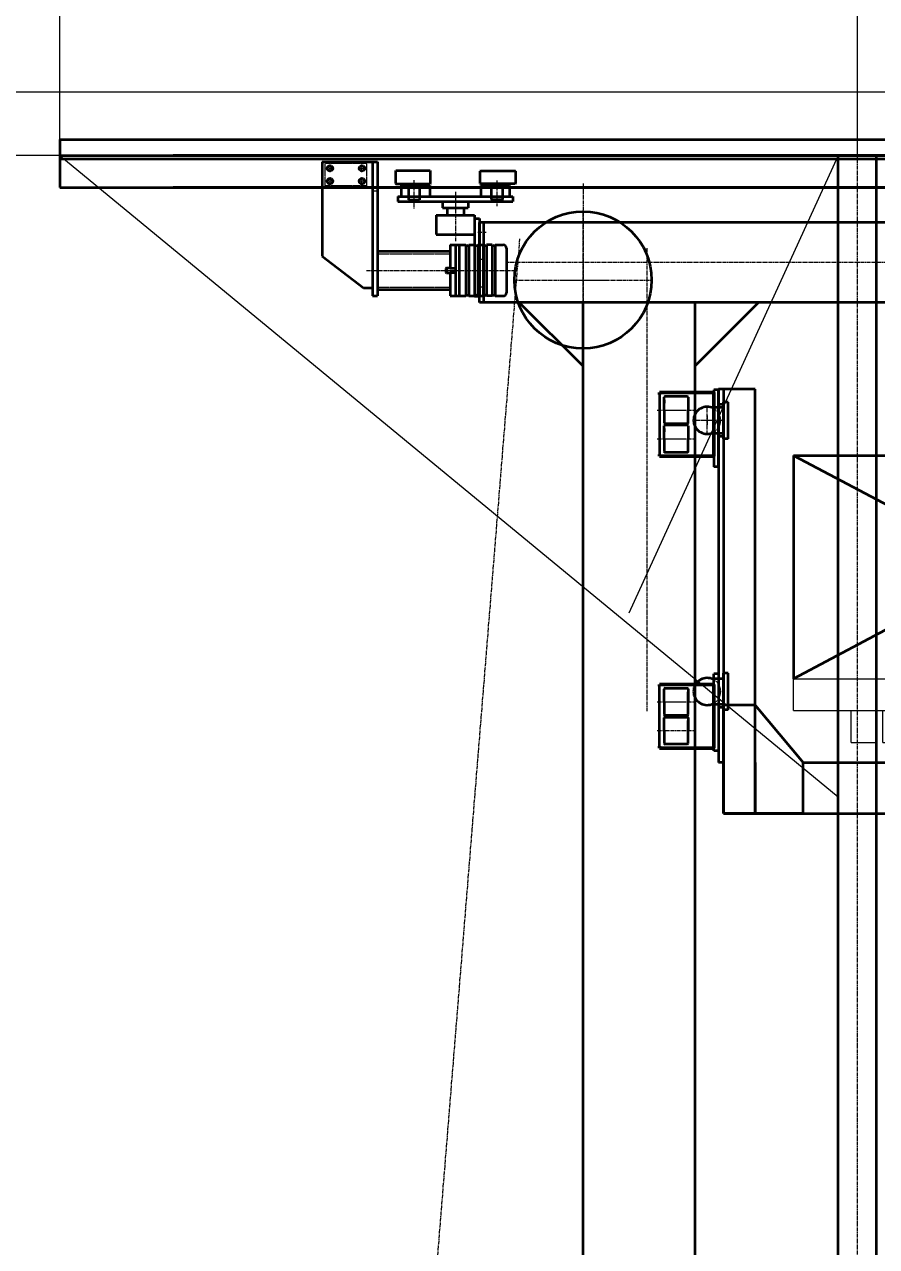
# Model space of a CAD drawing. Header units: millimetres. Extents: x -67280 to 67280, y -47520 to 47520.
# Drawn here: x -46749 to -44078, y 36344 to 40175 of the extents above; entities that cross this region are included whole.
import ezdxf

# ---------------------------------------------------------------- set-up
doc = ezdxf.new("R2010")
doc.units = ezdxf.units.MM
for name, pattern in [('AD_LTYPE6 0.09 mm_1_1_1_1_1_1_1_1_1_1_1_1_1_1_1', [16, 13, -1, 1, -1]), ('点画线', [18, 12, -2, 2, -2]), ('虚线', [2, 1, -1])]:
    doc.linetypes.add(name, pattern=pattern)
doc.layers.get('0').update_dxf_attribs({"lineweight": 35})
for name, color, linetype, lineweight in [('EB0', 7, 'Continuous', 35), ('EB0_1', 7, 'Continuous', 35), ('中心线', 1, 'AD_LTYPE6 0.09 mm_1_1_1_1_1_1_1_1_1_1_1_1_1_1_1', 25), ('中心线层', 1, '点画线', 18), ('尺寸线层', 4, 'Continuous', 18), ('粗实线层', 7, 'Continuous', 35), ('粗实线层_1', 7, 'Continuous', 35), ('细实线层', 3, 'Continuous', 18), ('虚线层', 100, '虚线', 18)]:
    doc.layers.add(name, color=color, linetype=linetype, lineweight=lineweight)
doc.styles.add('标准', font='', dxfattribs={"width": 0.667})
doc.styles.get('标准').set_extended_font_data('宋体')
doc.dimstyles.new('标准', dxfattribs={"dimscale": 160, "dimtxt": 2, "dimasz": 1, "dimexe": 1, "dimexo": 0, "dimgap": 1, "dimtad": 1, "dimdec": 1, "dimdsep": 46, "dimtxsty": '标准', "dimblk": '_CAXARROW', "dimcen": 0, "dimdle": 2, "dimaunit": 1, "dimadec": 0, "dimazin": 2, "dimtfac": 0.707107, "dimtdec": 3, "dimtmove": 0, "dimatfit": 3, "dimfxl": 0, "dimfrac": 2, "dimtolj": 1, "dimarcsym": 0})

# ---------------------------------------------------------------- blocks, each defined once
blk = doc.blocks.new('*X93')
at = {"layer": '尺寸线层', "linetype": 'Continuous', "lineweight": 18}
for points in [[(-48363.8, 39764.1), (-48383.8, 39604.1), (-48343.8, 39604.1)], [(-48363.8, 28564.1), (-48383.8, 28724.1), (-48343.8, 28724.1)]]:
    blk.add_hatch(color=0, dxfattribs=at).paths.add_polyline_path(points, flags=0)
at = {"layer": '尺寸线层', "color": 0}
for p, q in [((-46638, 39764.1), (-48523.8, 39764.1)), ((-45960.3, 28564.1), (-48523.8, 28564.1))]:
    blk.add_line(p, q, dxfattribs=at)
at = {"layer": '尺寸线层', "color": 0, "linetype": 'Continuous', "lineweight": 18}
blk.add_line((-48363.8, 28564.1), (-48363.8, 39764.1), dxfattribs=at)
at = {"layer": '尺寸线层', "color": 0, "insert": (-48683.8, 34164.1), "char_height": 320, "width": 1539.614, "attachment_point": 5, "rotation": 90, "line_spacing_factor": 1.15057, "style": '标准'}
blk.add_mtext('\\T1.1;11200', dxfattribs=at)
blk = doc.blocks.new('_CAXARROW')
blk.add_hatch(color=0).paths.add_polyline_path([(0, 0), (-1, 0.125), (-1, -0.125)], flags=0)
blk = doc.blocks.new('*X115')
at = {"layer": '尺寸线层', "linetype": 'Continuous', "lineweight": 18}
for points in [[(-50467.1, 39964.1), (-50447.1, 39804.1), (-50487.1, 39804.1)], [(-50467.1, 28364.1), (-50447.1, 28524.1), (-50487.1, 28524.1)]]:
    blk.add_hatch(color=0, dxfattribs=at).paths.add_polyline_path(points, flags=0)
at = {"layer": '尺寸线层', "color": 0}
for p, q in [((-48673.3, 39964.1), (-50627.1, 39964.1)), ((-45960.3, 28364.1), (-50627.1, 28364.1))]:
    blk.add_line(p, q, dxfattribs=at)
at = {"layer": '尺寸线层', "color": 0, "linetype": 'Continuous', "lineweight": 18}
blk.add_line((-50467.1, 39964.1), (-50467.1, 28364.1), dxfattribs=at)
at = {"layer": '尺寸线层', "color": 0, "insert": (-50787.1, 34314.1), "char_height": 320, "width": 1539.614, "attachment_point": 5, "rotation": 90, "line_spacing_factor": 1.15057, "style": '标准'}
blk.add_mtext('\\T1.1;11600', dxfattribs=at)
blk = doc.blocks.new('*X1100')
at = {"layer": '尺寸线层', "linetype": 'Continuous', "lineweight": 18}
for points in [[(-46638, 40826.5), (-46478, 40806.5), (-46478, 40846.5)], [(-44138, 40826.5), (-44298, 40806.5), (-44298, 40846.5)]]:
    blk.add_hatch(color=0, dxfattribs=at).paths.add_polyline_path(points, flags=0)
at = {"layer": '尺寸线层', "color": 0}
for p, q in [((-46638, 39814.1), (-46638, 40986.5)), ((-44138, 39767.1), (-44138, 40986.5))]:
    blk.add_line(p, q, dxfattribs=at)
at = {"layer": '尺寸线层', "color": 0, "linetype": 'Continuous', "lineweight": 18}
blk.add_line((-44138, 40826.5), (-46638, 40826.5), dxfattribs=at)
at = {"layer": '尺寸线层', "color": 0, "insert": (-45388, 41146.5), "char_height": 320, "width": 1243.644, "attachment_point": 5, "line_spacing_factor": 1.15057, "style": '标准'}
blk.add_mtext('\\T1.1;2500', dxfattribs=at)
blk = doc.blocks.new('*X1227')
at = {"layer": 'EB0_1'}
blk.add_circle((261.529113, 218), 215, dxfattribs=at)
at = {"layer": '中心线层', "linetype": '点画线', "lineweight": 18}
for p, q in [((261.529113, 0), (261.529113, 436)), ((43.529113, 218), (479.529113, 218))]:
    blk.add_line(p, q, dxfattribs=at)
blk = doc.blocks.new('*X1286')
at = {"layer": 'EB0'}
for p, q in [((-170, 163), (-80, 163)), ((-80, 163), (-170, 163)), ((-170, 163), (-170, 129)), ((-170, 163), (-170, 129)), ((-80, 163), (-80, 129)), ((-80, 163), (-80, 129)), ((80, 163), (170, 163)), ((80, 163), (80, 129)), ((170, 163), (170, 129)), ((-180, 129), (-180, 113)), ((-180, 129), (180, 129)), ((180, 129), (180, 113)), ((-180, 113), (180, 113)), ((-40, 113), (-40, 93)), ((-40, 93), (40, 93)), ((-26, 93), (-26, 70)), ((26, 93), (26, 70)), ((40, 113), (40, 93)), ((-60, 70), (60, 70)), ((-60, 70), (-60, 10)), ((-60, 70), (-60, 10)), ((60, 70), (60, -184)), ((60, 60), (76, 60)), ((76, 60), (76, -184)), ((-60, 10), (60, 10)), ((60, -184), (76, -184))]:
    blk.add_line(p, q, dxfattribs=at)
at = {"layer": '中心线层'}
for p, q in [((-130, 179.6), (-130, 91.2)), ((130, 178.7), (130, 98.9)), ((0, 143.7), (0, -11.5))]:
    blk.add_line(p, q, dxfattribs=at)
blk = doc.blocks.new('*X1287')
at = {"layer": 'EB0'}
blk.add_line((-13.8, -4.9), (13.8, -4.9), dxfattribs=at)
at = {"layer": 'EB0_1'}
for p, q in [((-51, 91.7), (-52, 90.7)), ((-52, 52), (-52, 90.7)), ((-51, 91.7), (57, 91.7)), ((58, 90.7), (57, 91.7)), ((58, 90.7), (58, 52)), ((-52, 52), (-51, 51)), ((29.2, 51), (-51, 51)), ((-23.2, 51), (-23.2, 49.4)), ((-23.2, 49.4), (29.2, 49.4)), ((-19.5, 49.4), (-19.5, 46.5)), ((-19.5, 46.5), (-19.1, 45)), ((25.1, 45), (-19.1, 45)), ((-17.5, 44), (-17.5, 1.5)), ((17.5, 44), (17.5, 1.5)), ((57, 51), (24.2, 51)), ((25.5, 46.5), (25.1, 45)), ((25.5, 49.4), (25.5, 46.5)), ((29.2, 51), (29.2, 49.4)), ((58, 52), (57, 51)), ((-17.5, 1.5), (-17.1, 0)), ((17.1, 0), (-17.1, 0)), ((-13.8, 0), (-13.8, -4.9)), ((13.8, 0), (13.8, -4.9)), ((17.5, 1.5), (17.1, 0))]:
    blk.add_line(p, q, dxfattribs=at)
for centre, start, end in [((-18.5, 44), 0, 90), ((18.5, 44), 90, 180)]:
    blk.add_arc(centre, 1, start, end, dxfattribs=at)
blk = doc.blocks.new('*X1288')
at = {"layer": 'EB0'}
blk.add_line((-13.8, -4.9), (13.8, -4.9), dxfattribs=at)
at = {"layer": 'EB0_1'}
for p, q in [((-58, 90.7), (-57, 91.7)), ((-58, 90.7), (-58, 52)), ((51, 91.7), (-57, 91.7)), ((22, 91.7), (-28, 91.7)), ((51, 91.7), (52, 90.7)), ((52, 52), (52, 90.7)), ((-58, 52), (-57, 51)), ((-57, 51), (-24.2, 51)), ((-29.2, 51), (-29.2, 49.4)), ((-29.2, 51), (51, 51)), ((23.2, 49.4), (-29.2, 49.4)), ((-25.5, 49.4), (-25.5, 46.5)), ((-25.5, 46.5), (-25.1, 45)), ((-25.1, 45), (19.1, 45)), ((-17.5, 44), (-17.5, 1.5)), ((17.5, 44), (17.5, 1.5)), ((19.5, 46.5), (19.1, 45)), ((19.5, 49.4), (19.5, 46.5)), ((23.2, 51), (23.2, 49.4)), ((52, 52), (51, 51)), ((-17.5, 1.5), (-17.1, 0)), ((-17.1, 0), (17.1, 0)), ((-13.8, 0), (-13.8, -4.9)), ((13.8, 0), (13.8, -4.9)), ((17.5, 1.5), (17.1, 0))]:
    blk.add_line(p, q, dxfattribs=at)
for centre, start, end in [((-18.5, 44), 0, 90), ((18.5, 44), 90, 180)]:
    blk.add_arc(centre, 1, start, end, dxfattribs=at)
blk = doc.blocks.new('*X1301')
at = {"layer": 'EB0'}
for p, q in [((0, 0), (0, 340)), ((100, 340), (0, 340)), ((100, 340), (250, 160)), ((250, 0), (250, 160)), ((250, 0), (0, 0))]:
    blk.add_line(p, q, dxfattribs=at)
blk = doc.blocks.new('*X1303')
at = {"layer": 'EB0'}
for p, q in [((0, 900), (1320, 900)), ((1320, 900), (0, 200)), ((0, 900), (1320, 200)), ((0, 900), (0, 200)), ((1320, 900), (1320, 200))]:
    blk.add_line(p, q, dxfattribs=at)
at = {"layer": 'EB0', "linetype": 'Continuous', "lineweight": 18}
for p, q in [((0, 100), (0, 200)), ((0, 200), (1320, 200)), ((1320, 100), (1320, 200)), ((0, 100), (1320, 100)), ((180, 0), (180, 100)), ((260, 0), (260, 100)), ((280, 0), (280, 100)), ((360, 0), (360, 100)), ((620, 0), (620, 100)), ((700, 0), (700, 100)), ((960, 0), (960, 100)), ((1040, 0), (1040, 100)), ((1060, 0), (1060, 100)), ((1140, 0), (1140, 100)), ((180, 0), (260, 0)), ((280, 0), (360, 0)), ((620, 0), (700, 0)), ((1040, 0), (960, 0)), ((1060, 0), (1140, 0))]:
    blk.add_line(p, q, dxfattribs=at)
blk = doc.blocks.new('*X1304')
at = {"layer": '粗实线层'}
for p, q in [((-15, 0), (-15, 115)), ((0, 115), (-15, 115)), ((0, 0), (0, 115)), ((0, 0), (-15, 0))]:
    blk.add_line(p, q, dxfattribs=at)
blk = doc.blocks.new('*X1306')
at = {"layer": '粗实线层'}
for p, q in [((-15, 0), (-15, 115)), ((0, 115), (-15, 115)), ((0, 0), (0, 115)), ((0, 0), (-15, 0))]:
    blk.add_line(p, q, dxfattribs=at)
blk = doc.blocks.new('*X1214')
at = {"layer": 'EB0'}
for p, q in [((3805, 10887.5), (-885, 10887.5)), ((3805, 10887.5), (-885, 10887.5)), ((3805, 10787.5), (-885, 10787.5)), ((3805, 10787.5), (-885, 10787.5)), ((76, 10427.5), (76, 10677.5)), ((88, 10677.5), (76, 10677.5)), ((1422.6, 10677.5), (88, 10677.5)), ((88, 10677.5), (88, 10427.5)), ((88, 10427.5), (76, 10427.5)), ((1422.6, 10427.5), (88, 10427.5)), ((400, 10227.5), (200, 10427.5)), ((400, 407.5), (400, 10427.5)), ((750, 10427.5), (400, 10427.5)), ((750, 10427.5), (750, 407.4)), ((750, 10227.5), (950, 10427.5))]:
    blk.add_line(p, q, dxfattribs=at)
at = {"layer": 'EB0', "linetype": 'Continuous', "lineweight": 50}
for p, q in [((640, 10145), (640, 10139)), ((810, 10145), (640, 10145)), ((810, 10145), (810, 9945)), ((640, 9951), (640, 9945)), ((810, 9945), (640, 9945)), ((640, 9224), (640, 9230)), ((810, 9230), (640, 9230)), ((810, 9030), (810, 9230)), ((640, 9030), (640, 9036)), ((810, 9030), (640, 9030))]:
    blk.add_line(p, q, dxfattribs=at)
at = {"layer": 'EB0', "linetype": '虚线', "lineweight": 18}
blk.add_line((940, 8970), (940, 8984.1), dxfattribs=at)
at = {"layer": '中心线', "linetype": '点画线', "lineweight": 18}
for p, q in [((-308.9, 4299.2), (202.3, 10626.2)), ((599.8, 10597.5), (599.8, 9145.4))]:
    blk.add_line(p, q, dxfattribs=at)
at = {"layer": '中心线层'}
for p, q in [((400, 10800.2), (400, 10394.8)), ((400, 10800.2), (400, 10394.8)), ((96.8, 10646.5), (70.2, 10646.5)), ((92.7, 10561.5), (71.4, 10561.5)), ((71.4, 10476.5), (92.7, 10476.5)), ((632.4, 10090), (658.4, 10090)), ((726.3, 10090), (752.3, 10090)), ((789, 10012), (789, 10103)), ((834.5, 10057.5), (743.5, 10057.5)), ((804.5, 10057.5), (773.5, 10057.5)), ((789, 10073), (789, 10042)), ((843, 10057), (822, 10057)), ((632.4, 10000), (658.4, 10000)), ((726.3, 10000), (752.3, 10000)), ((632.4, 9175), (658.4, 9175)), ((726.3, 9175), (752.3, 9175)), ((632.4, 9085), (658.4, 9085)), ((726.3, 9085), (752.3, 9085))]:
    blk.add_line(p, q, dxfattribs=at)
at = {"layer": '中心线层', "linetype": '点画线', "lineweight": 18}
for p, q in [((3316, 10552.5), (160.9, 10552.5)), ((331.8, 10497.5), (475.2, 10497.5)), ((400, 10459.5), (400, 10535.5)), ((657, 10090), (727, 10090)), ((657, 10090), (727, 10090)), ((669.5, 10090), (714.5, 10090)), ((669.5, 10090), (714.5, 10090)), ((657, 10000), (727, 10000)), ((657, 10000), (727, 10000)), ((669.5, 10000), (714.5, 10000)), ((669.5, 10000), (714.5, 10000)), ((657, 9175), (727, 9175)), ((657, 9175), (727, 9175)), ((669.5, 9175), (714.5, 9175)), ((669.5, 9175), (714.5, 9175)), ((715.2, 9175), (714.5, 9175)), ((715.2, 9175), (714.5, 9175)), ((714.5, 9175), (715.2, 9175)), ((714.5, 9175), (715.2, 9175)), ((714.5, 9175), (715.2, 9175)), ((714.5, 9175), (715.2, 9175)), ((657, 9085), (727, 9085)), ((657, 9085), (727, 9085))]:
    blk.add_line(p, q, dxfattribs=at)
at = {"layer": '粗实线层'}
for p, q in [((825, 10153), (810, 10153)), ((810, 10153), (810, 9962)), ((825, 9962), (825, 10153)), ((640, 10128.5), (640, 9961.5)), ((654.5, 10090), (654.5, 10130)), ((654.5, 10121.6), (654.5, 10111.2)), ((654.5, 10121.6), (654.5, 10121.6)), ((727, 10132.5), (657, 10132.5)), ((729.5, 10130), (729.5, 10090)), ((729.5, 10121.6), (729.5, 10090)), ((729.5, 10121.6), (729.5, 10121.6)), ((654.5, 10090), (654.5, 10050)), ((729.5, 10050), (729.5, 10090)), ((840, 10097.5), (803.4, 10097.5)), ((840, 10017.5), (840, 10097.5)), ((654.5, 10000), (654.5, 10040)), ((657, 10047.5), (727, 10047.5)), ((727, 10042.5), (657, 10042.5)), ((729.5, 10040), (729.5, 10000)), ((654.5, 10031.6), (654.5, 10021.2)), ((654.5, 10031.6), (654.5, 10031.6)), ((654.5, 10000), (654.5, 9960)), ((729.5, 10031.6), (729.5, 10000)), ((729.5, 10031.6), (729.5, 10031.6)), ((729.5, 9960), (729.5, 10000)), ((803.4, 10017.5), (840, 10017.5)), ((640, 9961.5), (640, 9951.5)), ((729.5, 9968.3), (729.5, 9968.3)), ((810, 9962), (810, 9912)), ((825, 9912), (825, 9962)), ((657, 9957.5), (727, 9957.5)), ((825, 9912), (810, 9912)), ((840, 9247.5), (803.4, 9247.5)), ((825, 9263), (810, 9263)), ((810, 9213), (810, 9263)), ((825, 9263), (825, 9213)), ((840, 9167.5), (840, 9247.5)), ((640, 9213.5), (640, 9223.5)), ((640, 9046.5), (640, 9213.5)), ((654.5, 9175), (654.5, 9215)), ((654.5, 9175), (654.5, 9206.6)), ((654.5, 9206.6), (654.5, 9206.6)), ((657, 9217.5), (727, 9217.5)), ((729.5, 9215), (729.5, 9175)), ((729.5, 9175), (729.5, 9206.6)), ((729.5, 9206.6), (729.5, 9206.6)), ((810, 9022), (810, 9213)), ((825, 9213), (825, 9022)), ((654.5, 9175), (654.5, 9135)), ((729.5, 9135), (729.5, 9175)), ((729.5, 9143.3), (729.5, 9175)), ((803.4, 9167.5), (840, 9167.5)), ((654.5, 9085), (654.5, 9125)), ((727, 9132.5), (657, 9132.5)), ((657, 9127.5), (727, 9127.5)), ((729.5, 9143.3), (729.5, 9143.3)), ((729.5, 9125), (729.5, 9085)), ((654.5, 9085), (654.5, 9045)), ((729.5, 9085), (729.5, 9116.6)), ((729.5, 9116.6), (729.5, 9116.6)), ((729.5, 9045), (729.5, 9085)), ((640, 9036.5), (640, 9046.5)), ((727, 9042.5), (657, 9042.5)), ((825, 9022), (810, 9022)), ((940, 8985), (940, 8825)), ((1090, 8985), (1845, 8985)), ((940, 8825), (1040, 8825)), ((1040, 8825), (2400, 8825))]:
    blk.add_line(p, q, dxfattribs=at)
for centre, radius, start, end in [((657, 10130), 2.5, 90, 180), ((727, 10130), 2.5, 0, 90), ((789, 10057.5), 42.5, 70.2501, 180), ((657, 10050), 2.5, 180, 270), ((657, 10040), 2.5, 90, 180), ((727, 10050), 2.5, 270, 0.001), ((727, 10040), 2.5, 0, 90), ((789, 10057.5), 42.5, 180, 289.7499), ((657, 9960), 2.5, 180, 270), ((727, 9960), 2.5, 270, 0.001), ((789, 9207.5), 42.5, 70.2501, 180), ((657, 9215), 2.5, 90, 180), ((727, 9215), 2.5, 359.9999, 90), ((789, 9207.5), 42.5, 180, 289.7499), ((657, 9135), 2.5, 180, 270), ((657, 9125), 2.5, 90, 180), ((727, 9135), 2.5, 270, 360), ((727, 9125), 2.5, 359.9999, 90), ((657, 9045), 2.5, 180, 270), ((727, 9045), 2.5, 270, 360)]:
    blk.add_arc(centre, radius, start, end, dxfattribs=at)
at = {"layer": '粗实线层_1'}
for p, q in [((840, 10155), (825, 10155)), ((825, 10155), (825, 8985)), ((840, 10155), (840, 8825)), ((940, 10155), (840, 10155)), ((840, 10155), (840, 8985)), ((940, 8825), (940, 10155)), ((640, 10145), (640, 9945)), ((840, 10107), (825, 10107)), ((840, 10007), (825, 10007)), ((825, 9415), (825, 9395)), ((640, 9030), (640, 9230)), ((840, 9157), (825, 9157)), ((840, 8985), (825, 8985)), ((840, 8825), (940, 8825))]:
    blk.add_line(p, q, dxfattribs=at)
at = {"layer": '虚线层', "linetype": '虚线', "lineweight": 18}
blk.add_line((825, 9395), (825, 9390), dxfattribs=at)
at = {"layer": '虚线层'}
blk.add_line((845, 8825), (935, 8825), dxfattribs=at)
at = {"layer": '虚线层', "linetype": '虚线', "lineweight": 18}
for centre, start, end in [((789, 10057.5), 360, 70.2501), ((789, 10057.5), 289.7499, 360), ((789, 9207.5), 360, 70.2501), ((789, 9207.5), 289.7499, 360)]:
    blk.add_arc(centre, 42.5, start, end, dxfattribs=at)
at = {"layer": 'EB0'}
blk.add_blockref('*X1303', (1060, 9047.5), dxfattribs=at)
at = {"layer": '尺寸线层'}
for name, p in [('*X1288', (-130, 10748.5)), ('*X1286', (0, 10630.5)), ('*X1287', (130, 10748.5)), ('*X1301', (840, 8825))]:
    blk.add_blockref(name, p, dxfattribs=at)
at = {"layer": '粗实线层'}
blk.add_blockref('*X1227', (138.5, 10279.5), dxfattribs=at)
at = {"layer": '粗实线层_1'}
for name, p in [('*X1306', (855, 10000)), ('*X1304', (855, 9150))]:
    blk.add_blockref(name, p, dxfattribs=at)
blk = doc.blocks.new('*X1332')
at = {"layer": 'EB0'}
for p, q in [((-126.8, 75.7), (-109.8, 75.7)), ((-126.8, 75.7), (-126.8, -84.3)), ((-114.8, 75.7), (-114.8, -84.3)), ((-111.8, 75.7), (-94.3, 75.7)), ((-94.3, 75.7), (-94.3, -84.3)), ((-84.3, 75.7), (-84.3, -84.3)), ((-84.3, 75.7), (-66.8, 75.7)), ((-66.8, 75.7), (-66.8, -84.3)), ((-56.8, 75.7), (-56.8, -84.3)), ((-56.8, 75.7), (-39.3, 75.7)), ((-39.3, 75.7), (-39.3, -84.3)), ((-11.8, 75.7), (-29.3, 75.7)), ((-29.3, 75.7), (-29.3, -84.3)), ((-11.8, 75.7), (-11.8, -84.3)), ((-1.8, 75.7), (-1.8, -84.3)), ((-1.8, 75.7), (23.2, 75.7)), ((33.2, 65.7), (33.2, -74.3)), ((-126.8, -84.3), (-109.8, -84.3)), ((-111.8, -84.3), (-94.3, -84.3)), ((-84.3, -84.3), (-66.8, -84.3)), ((-56.8, -84.3), (-39.3, -84.3)), ((-11.8, -84.3), (-29.3, -84.3)), ((-1.8, -84.3), (23.2, -84.3))]:
    blk.add_line(p, q, dxfattribs=at)
for centre, radius, start, end in [((-89.3, 81), 7.25, 226.3972, 313.6028), ((-61.8, 81), 7.25, 226.3972, 313.6028), ((-34.3, 81), 7.25, 226.3972, 313.6028), ((-6.8, 81), 7.25, 226.3972, 313.6028), ((23.2, 65.7), 10, 0, 90), ((23.2, -74.3), 10, 270, 360), ((-89.3, -89.5), 7.25, 46.3972, 133.6028), ((-61.8, -89.5), 7.25, 46.3972, 133.6028), ((-34.3, -89.5), 7.25, 46.3972, 133.6028), ((-6.8, -89.5), 7.25, 46.3972, 133.6028)]:
    blk.add_arc(centre, radius, start, end, dxfattribs=at)
at = {"layer": '中心线层', "linetype": '点画线', "lineweight": 18}
blk.add_line((-166.3, -4.3), (55.5, -4.3), dxfattribs=at)
blk = doc.blocks.new('*X1331')
at = {"layer": 'EB0'}
for p, q in [((-578, 340), (-404, 340)), ((-578, 340), (-578, 45)), ((-420, 340), (-420, -80)), ((-404, 340), (-404, 260)), ((-404, 260), (-404, -80)), ((-176, 80), (-176, 7)), ((-176, 80), (-160, 80)), ((-160, 80), (-160, -80)), ((-578, 45), (-448, -55)), ((-404, 60), (-176, 60)), ((-188, 8), (-190, 6)), ((-190, 6), (-190, -6)), ((-188, 8), (-188, -8)), ((-188, 8), (-176, 8)), ((-176, 7), (-160, 7)), ((-188, -8), (-190, -6)), ((-188, -8), (-176, -8)), ((-176, -6.9), (-176, -80)), ((-176, -6.9), (-160, -6.9)), ((-448, -55), (-420, -55)), ((-404, -60), (-176, -60)), ((-420, -80), (-404, -80)), ((-176, -80), (-160, -80))]:
    blk.add_line(p, q, dxfattribs=at)
for centre in [(-553, 320), (-453, 320), (-553, 280), (-453, 280)]:
    blk.add_circle(centre, 8.75, dxfattribs=at)
at = {"layer": '中心线层', "linetype": '点画线', "lineweight": 18}
for p, q in [((-541.2, 320), (-564.7, 320)), ((-553, 308.2), (-553, 331.7)), ((-441.2, 320), (-464.7, 320)), ((-453, 308.2), (-453, 331.7)), ((-541.2, 280), (-564.7, 280)), ((-553, 268.2), (-553, 291.7)), ((-441.2, 280), (-464.7, 280)), ((-453, 268.2), (-453, 291.7)), ((-438.3, 0), (-156.2, 0))]:
    blk.add_line(p, q, dxfattribs=at)
at = {"layer": '细实线层'}
for p, q in [((-188, 7), (-176, 7)), ((-176, 8), (-160, 8)), ((-188, -6.9), (-176, -6.9)), ((-176, -8), (-160, -8))]:
    blk.add_line(p, q, dxfattribs=at)
at = {"layer": '虚线层'}
for p, q in [((-438, 335), (-568, 335)), ((-568, 265), (-568, 335)), ((-438, 265), (-438, 335)), ((-438, 265), (-568, 265)), ((-420, 250), (-404, 250)), ((-404, 52), (-176, 52)), ((-404, -52), (-176, -52))]:
    blk.add_line(p, q, dxfattribs=at)
at = {"layer": '尺寸线层'}
blk.add_blockref('*X1332', (-33.2, 4.3), dxfattribs=at)

msp = doc.modelspace()

# ---------------------------------------------------------------- linework, layer by layer
at = {"layer": 'EB0'}
for p, q in [((-46637.969, 39814.126), (19032.031, 39814.126)), ((-46637.969, 39814.126), (-46637.969, 39764.126)), ((-46637.969, 39764.126), (19032.031, 39764.126)), ((-46637.969, 39764.126), (-46637.969, 39664.126)), ((-44197.969, 28564.126), (-44197.969, 39764.126)), ((-44077.969, 28564.126), (-44077.969, 39764.126))]:
    msp.add_line(p, q, dxfattribs=at)
at = {"layer": '中心线层'}
msp.add_line((-44137.969, 28561.126), (-44137.969, 39767.126), dxfattribs=at)
at = {"layer": '尺寸线层'}
for p, q in [((-49633.343, 39964.126), (19032.031, 39964.126)), ((-46637.969, 39764.126), (-44197.969, 37753.703)), ((-44197.969, 39764.126), (-44853.948, 38330.023)), ((-44197.969, 28564.126), (-44197.969, 39764.126))]:
    msp.add_line(p, q, dxfattribs=at)

# ---------------------------------------------------------------- dimensions: what is measured, and where the dimension line sits
dim = msp.add_linear_dim(base=(-46637.969, 40826.518), p1=(-44137.969, 39767.126), p2=(-46637.969, 39814.126), dimstyle='标准', override={"dimsah": 1, "dimtfill": 1, "dimtzin": 8}, dxfattribs=at)
dim.commit()
dim.dimension.update_dxf_attribs({"geometry": '*X1100', "text_midpoint": (-45387.969, 40826.518)})
dim = msp.add_linear_dim(base=(-50467.116, 28364.126), p1=(-48673.343, 39964.126), p2=(-45960.324, 28364.126), angle=270, dimstyle='标准', override={"dimsah": 1, "dimtfill": 1, "dimtzin": 8}, dxfattribs=at)
dim.commit()
dim.dimension.update_dxf_attribs({"geometry": '*X115', "text_midpoint": (-50467.116, 34314.126), "dimtype": 160})
dim = msp.add_linear_dim(base=(-48363.756, 39764.126), p1=(-45960.324, 28564.126), p2=(-46637.969, 39764.126), angle=90, dimstyle='标准', override={"dimsah": 1, "dimtfill": 1, "dimtzin": 8}, dxfattribs=at)
dim.commit()
dim.dimension.update_dxf_attribs({"geometry": '*X93', "text_midpoint": (-48363.756, 34164.126)})

# ---------------------------------------------------------------- next in the draw order: block references
at = {"layer": 'EB0'}
msp.add_blockref('*X1214', (-45397.969, 28876.626), dxfattribs=at)

# ---------------------------------------------------------------- next in the draw order: linework, layer by layer
for p, q in [((-46637.969, 39754.126), (19032.031, 39754.126)), ((-46637.969, 39664.126), (19032.031, 39664.126))]:
    msp.add_line(p, q, dxfattribs=at)

# ---------------------------------------------------------------- next in the draw order: block references
at = {"layer": '尺寸线层'}
msp.add_blockref('*X1331', (-45237.969, 39404.158), dxfattribs=at)

doc.saveas('drawing.dxf')
